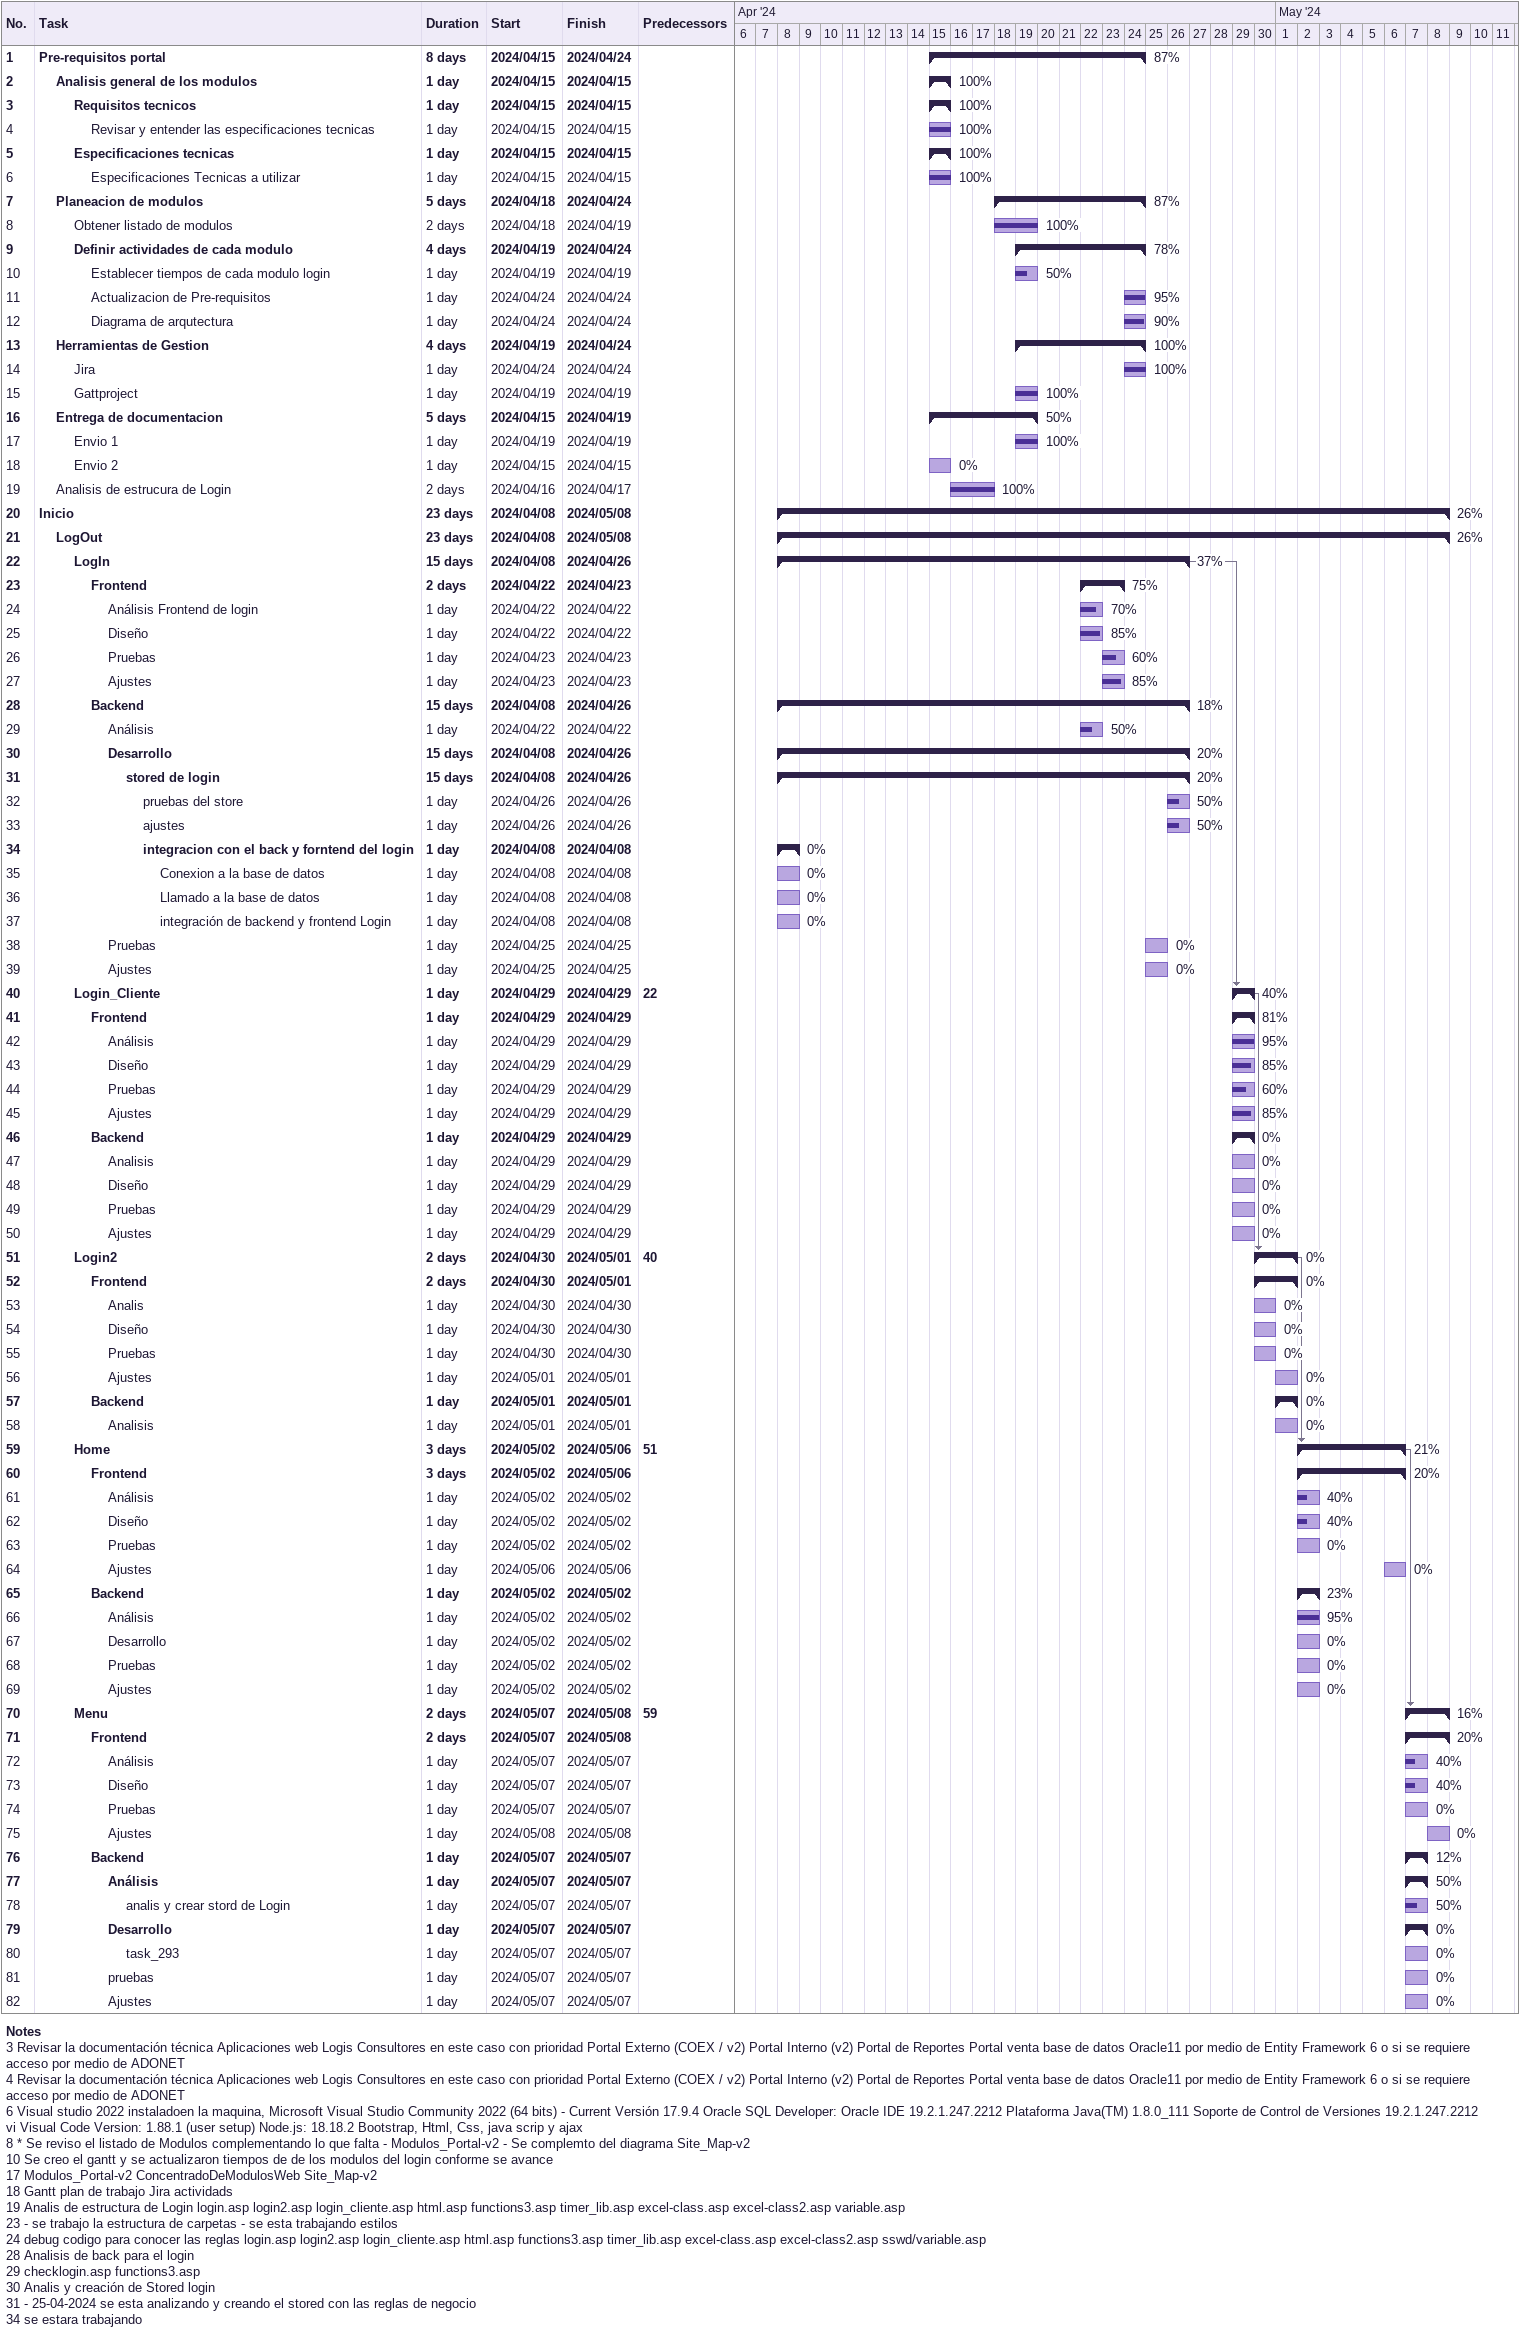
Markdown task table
| ID | Level | Task | Duration | Start | Finish | Predecessors | % complete |
|---|---|---|---|---|---|---|---|
| 1 | 1 | **Pre-requisitos portal** | 8d | 2024-04-15 | 2024-04-24 |  | 87 |
| 2 | 2 | **Analisis general de los modulos** | 1d | 2024-04-15 | 2024-04-15 |  | 100 |
| 3 | 3 | **Requisitos tecnicos** | 1d | 2024-04-15 | 2024-04-15 |  | 100 |
| 4 | 4 | Revisar y entender las especificaciones tecnicas | 1d | 2024-04-15 | 2024-04-15 |  | 100 |
| 5 | 3 | **Especificaciones tecnicas** | 1d | 2024-04-15 | 2024-04-15 |  | 100 |
| 6 | 4 | Especificaciones Tecnicas a utilizar | 1d | 2024-04-15 | 2024-04-15 |  | 100 |
| 7 | 2 | **Planeacion de modulos** | 5d | 2024-04-18 | 2024-04-24 |  | 87 |
| 8 | 3 | Obtener listado de modulos | 2d | 2024-04-18 | 2024-04-19 |  | 100 |
| 9 | 3 | **Definir actividades de cada modulo** | 4d | 2024-04-19 | 2024-04-24 |  | 78 |
| 10 | 4 | Establecer tiempos de cada modulo login | 1d | 2024-04-19 | 2024-04-19 |  | 50 |
| 11 | 4 | Actualizacion de Pre-requisitos | 1d | 2024-04-24 | 2024-04-24 |  | 95 |
| 12 | 4 | Diagrama de arqutectura | 1d | 2024-04-24 | 2024-04-24 |  | 90 |
| 13 | 2 | **Herramientas de Gestion** | 4d | 2024-04-19 | 2024-04-24 |  | 100 |
| 14 | 3 | Jira | 1d | 2024-04-24 | 2024-04-24 |  | 100 |
| 15 | 3 | Gattproject | 1d | 2024-04-19 | 2024-04-19 |  | 100 |
| 16 | 2 | **Entrega de documentacion** | 5d | 2024-04-15 | 2024-04-19 |  | 50 |
| 17 | 3 | Envio 1 | 1d | 2024-04-19 | 2024-04-19 |  | 100 |
| 18 | 3 | Envio 2 | 1d | 2024-04-15 | 2024-04-15 |  | 0 |
| 19 | 2 | Analisis de estrucura de Login | 2d | 2024-04-16 | 2024-04-17 |  | 100 |
| 20 | 1 | **Inicio** | 23d | 2024-04-08 | 2024-05-08 |  | 26 |
| 21 | 2 | **LogOut** | 23d | 2024-04-08 | 2024-05-08 |  | 26 |
| 22 | 3 | **LogIn** | 15d | 2024-04-08 | 2024-04-26 |  | 37 |
| 23 | 4 | **Frontend** | 2d | 2024-04-22 | 2024-04-23 |  | 75 |
| 24 | 5 | Análisis Frontend de login | 1d | 2024-04-22 | 2024-04-22 |  | 70 |
| 25 | 5 | Diseño | 1d | 2024-04-22 | 2024-04-22 |  | 85 |
| 26 | 5 | Pruebas | 1d | 2024-04-23 | 2024-04-23 |  | 60 |
| 27 | 5 | Ajustes | 1d | 2024-04-23 | 2024-04-23 |  | 85 |
| 28 | 4 | **Backend** | 15d | 2024-04-08 | 2024-04-26 |  | 18 |
| 29 | 5 | Análisis | 1d | 2024-04-22 | 2024-04-22 |  | 50 |
| 30 | 5 | **Desarrollo** | 15d | 2024-04-08 | 2024-04-26 |  | 20 |
| 31 | 6 | **stored de login** | 15d | 2024-04-08 | 2024-04-26 |  | 20 |
| 32 | 7 | pruebas del store | 1d | 2024-04-26 | 2024-04-26 |  | 50 |
| 33 | 7 | ajustes | 1d | 2024-04-26 | 2024-04-26 |  | 50 |
| 34 | 7 | **integracion con el back y forntend del login** | 1d | 2024-04-08 | 2024-04-08 |  | 0 |
| 35 | 8 | Conexion a la base de datos | 1d | 2024-04-08 | 2024-04-08 |  | 0 |
| 36 | 8 | Llamado a la base de datos | 1d | 2024-04-08 | 2024-04-08 |  | 0 |
| 37 | 8 | integración de backend y frontend Login | 1d | 2024-04-08 | 2024-04-08 |  | 0 |
| 38 | 5 | Pruebas | 1d | 2024-04-25 | 2024-04-25 |  | 0 |
| 39 | 5 | Ajustes | 1d | 2024-04-25 | 2024-04-25 |  | 0 |
| 40 | 3 | **Login_Cliente** | 1d | 2024-04-29 | 2024-04-29 | 22 | 40 |
| 41 | 4 | **Frontend** | 1d | 2024-04-29 | 2024-04-29 |  | 81 |
| 42 | 5 | Análisis | 1d | 2024-04-29 | 2024-04-29 |  | 95 |
| 43 | 5 | Diseño | 1d | 2024-04-29 | 2024-04-29 |  | 85 |
| 44 | 5 | Pruebas | 1d | 2024-04-29 | 2024-04-29 |  | 60 |
| 45 | 5 | Ajustes | 1d | 2024-04-29 | 2024-04-29 |  | 85 |
| 46 | 4 | **Backend** | 1d | 2024-04-29 | 2024-04-29 |  | 0 |
| 47 | 5 | Analisis | 1d | 2024-04-29 | 2024-04-29 |  | 0 |
| 48 | 5 | Diseño | 1d | 2024-04-29 | 2024-04-29 |  | 0 |
| 49 | 5 | Pruebas | 1d | 2024-04-29 | 2024-04-29 |  | 0 |
| 50 | 5 | Ajustes | 1d | 2024-04-29 | 2024-04-29 |  | 0 |
| 51 | 3 | **Login2** | 2d | 2024-04-30 | 2024-05-01 | 40 | 0 |
| 52 | 4 | **Frontend** | 2d | 2024-04-30 | 2024-05-01 |  | 0 |
| 53 | 5 | Analis | 1d | 2024-04-30 | 2024-04-30 |  | 0 |
| 54 | 5 | Diseño | 1d | 2024-04-30 | 2024-04-30 |  | 0 |
| 55 | 5 | Pruebas | 1d | 2024-04-30 | 2024-04-30 |  | 0 |
| 56 | 5 | Ajustes | 1d | 2024-05-01 | 2024-05-01 |  | 0 |
| 57 | 4 | **Backend** | 1d | 2024-05-01 | 2024-05-01 |  | 0 |
| 58 | 5 | Analisis | 1d | 2024-05-01 | 2024-05-01 |  | 0 |
| 59 | 3 | **Home** | 3d | 2024-05-02 | 2024-05-06 | 51 | 21 |
| 60 | 4 | **Frontend** | 3d | 2024-05-02 | 2024-05-06 |  | 20 |
| 61 | 5 | Análisis | 1d | 2024-05-02 | 2024-05-02 |  | 40 |
| 62 | 5 | Diseño | 1d | 2024-05-02 | 2024-05-02 |  | 40 |
| 63 | 5 | Pruebas | 1d | 2024-05-02 | 2024-05-02 |  | 0 |
| 64 | 5 | Ajustes | 1d | 2024-05-06 | 2024-05-06 |  | 0 |
| 65 | 4 | **Backend** | 1d | 2024-05-02 | 2024-05-02 |  | 23 |
| 66 | 5 | Análisis | 1d | 2024-05-02 | 2024-05-02 |  | 95 |
| 67 | 5 | Desarrollo | 1d | 2024-05-02 | 2024-05-02 |  | 0 |
| 68 | 5 | Pruebas | 1d | 2024-05-02 | 2024-05-02 |  | 0 |
| 69 | 5 | Ajustes | 1d | 2024-05-02 | 2024-05-02 |  | 0 |
| 70 | 3 | **Menu** | 2d | 2024-05-07 | 2024-05-08 | 59 | 16 |
| 71 | 4 | **Frontend** | 2d | 2024-05-07 | 2024-05-08 |  | 20 |
| 72 | 5 | Análisis | 1d | 2024-05-07 | 2024-05-07 |  | 40 |
| 73 | 5 | Diseño | 1d | 2024-05-07 | 2024-05-07 |  | 40 |
| 74 | 5 | Pruebas | 1d | 2024-05-07 | 2024-05-07 |  | 0 |
| 75 | 5 | Ajustes | 1d | 2024-05-08 | 2024-05-08 |  | 0 |
| 76 | 4 | **Backend** | 1d | 2024-05-07 | 2024-05-07 |  | 12 |
| 77 | 5 | **Análisis** | 1d | 2024-05-07 | 2024-05-07 |  | 50 |
| 78 | 6 | analis y crear stord de Login | 1d | 2024-05-07 | 2024-05-07 |  | 50 |
| 79 | 5 | **Desarrollo** | 1d | 2024-05-07 | 2024-05-07 |  | 0 |
| 80 | 6 | task_293 | 1d | 2024-05-07 | 2024-05-07 |  | 0 |
| 81 | 5 | pruebas | 1d | 2024-05-07 | 2024-05-07 |  | 0 |
| 82 | 5 | Ajustes | 1d | 2024-05-07 | 2024-05-07 |  | 0 |

Notes
- 3: Revisar la documentación técnica Aplicaciones web Logis Consultores en este caso con prioridad Portal Externo (COEX / v2) Portal Interno (v2) Portal de Reportes Portal venta base de datos Oracle11 por medio de Entity Framework 6 o si se requiere acceso por medio de ADONET
- 4: Revisar la documentación técnica Aplicaciones web Logis Consultores en este caso con prioridad Portal Externo (COEX / v2) Portal Interno (v2) Portal de Reportes Portal venta base de datos Oracle11 por medio de Entity Framework 6 o si se requiere acceso por medio de ADONET
- 6: Visual studio 2022 instaladoen la maquina, Microsoft Visual Studio Community 2022 (64 bits) - Current Versión 17.9.4 Oracle SQL Developer: Oracle IDE 19.2.1.247.2212 Plataforma Java(TM) 1.8.0_111 Soporte de Control de Versiones 19.2.1.247.2212 vi Visual Code Version: 1.88.1 (user setup) Node.js: 18.18.2 Bootstrap, Html, Css, java scrip y ajax
- 8: * Se reviso el listado de Modulos complementando lo que falta - Modulos_Portal-v2 - Se complemto del diagrama Site_Map-v2
- 10: Se creo el gantt y se actualizaron tiempos de de los modulos del login conforme se avance
- 17: Modulos_Portal-v2 ConcentradoDeModulosWeb Site_Map-v2
- 18: Gantt plan de trabajo Jira actividads
- 19: Analis de estructura de Login login.asp login2.asp login_cliente.asp html.asp functions3.asp timer_lib.asp excel-class.asp excel-class2.asp variable.asp
- 23: - se trabajo la estructura de carpetas - se esta trabajando estilos
- 24: debug codigo para conocer las reglas login.asp login2.asp login_cliente.asp html.asp functions3.asp timer_lib.asp excel-class.asp excel-class2.asp sswd/variable.asp
- 28: Analisis de back para el login
- 29: checklogin.asp functions3.asp
- 30: Analis y creación de Stored login
- 31: - 25-04-2024 se esta analizando y creando el stored con las reglas de negocio
- 34: se estara trabajando
